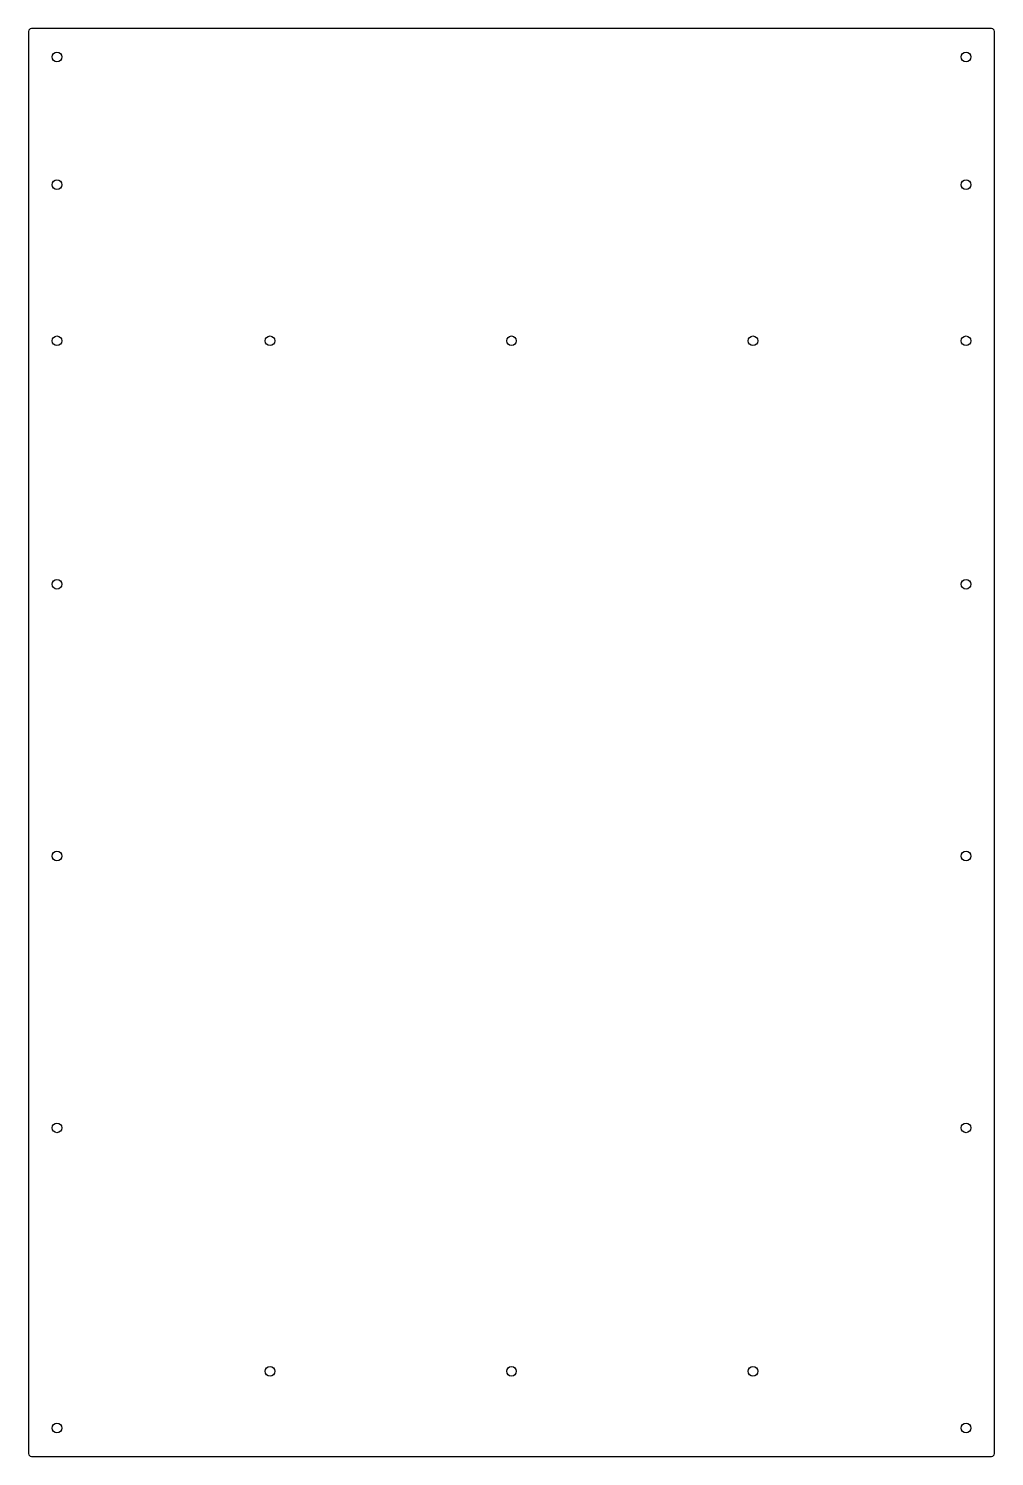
# Model space of a CAD drawing. Header units: millimetres. Extents: x -170 to 170, y -252 to 252.
import ezdxf

# ---------------------------------------------------------------- set-up
doc = ezdxf.new("R2010")
doc.units = ezdxf.units.MM

msp = doc.modelspace()

# ---------------------------------------------------------------- linework, layer by layer
at = {"color": 7, "linetype": 'Continuous', "lineweight": 25}
for p, q in [((-170, 250.5), (-170, -250.5)), ((169, 251.5), (-169, 251.5)), ((170, -250.5), (170, 250.5)), ((-169, -251.5), (169, -251.5))]:
    msp.add_line(p, q, dxfattribs=at)
for centre in [(-160, 241.5), (160, 241.5), (-160, 196.5), (160, 196.5), (-160, 141.5), (-85, 141.5), (0, 141.5), (85, 141.5), (160, 141.5), (-160, 55.75), (160, 55.75), (-160, -40), (160, -40), (-160, -135.75), (160, -135.75), (-85, -221.5), (0, -221.5), (85, -221.5), (-160, -241.5), (160, -241.5)]:
    msp.add_circle(centre, 1.7, dxfattribs=at)
for centre, start, end in [((-169, 250.5), 90, 180), ((169, 250.5), 360, 90), ((-169, -250.5), 180, 270), ((169, -250.5), 270, 0)]:
    msp.add_arc(centre, 1, start, end, dxfattribs=at)

doc.saveas('drawing.dxf')
